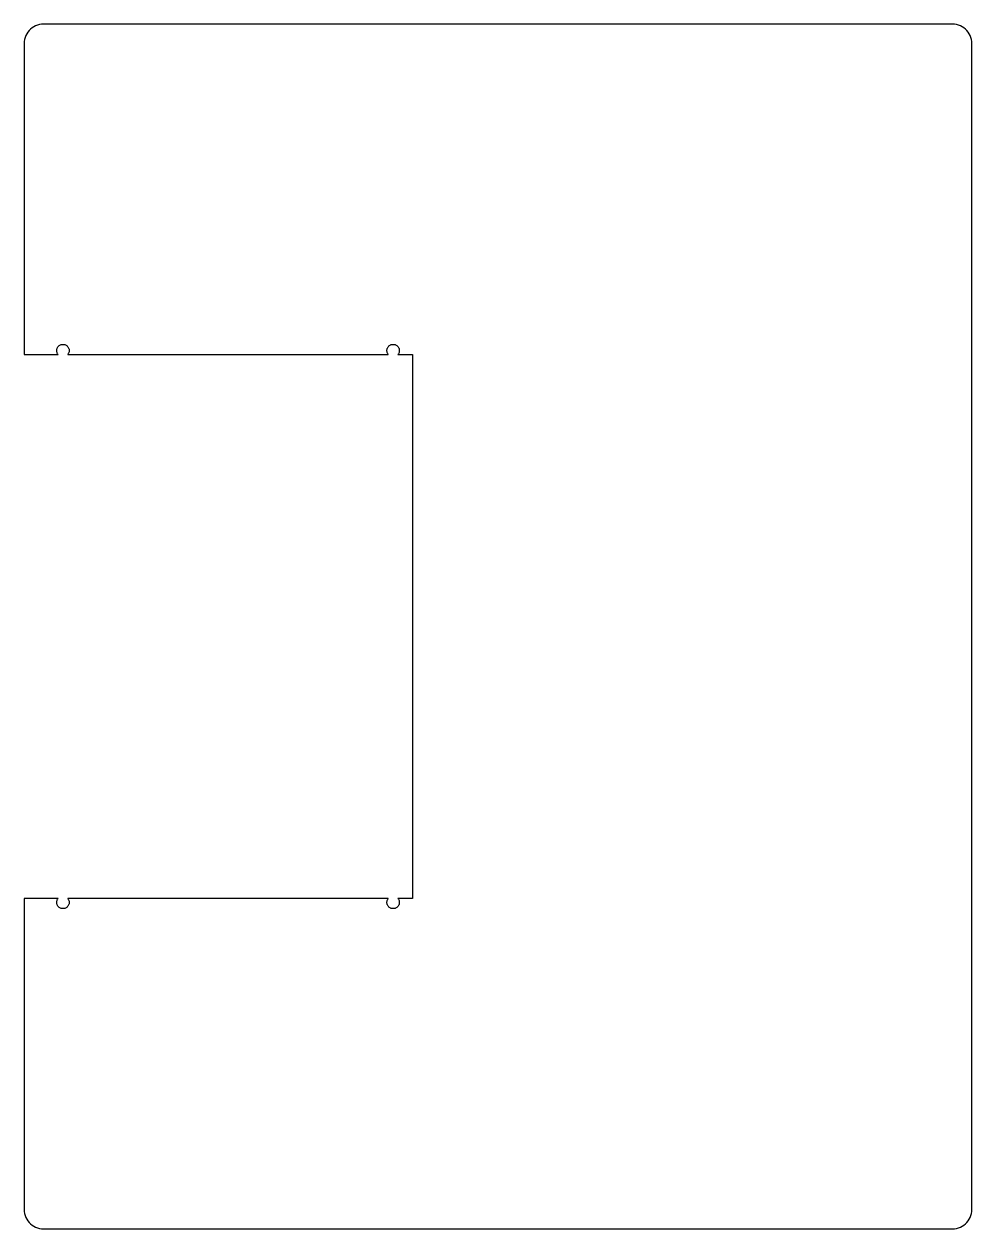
# Model space of a CAD drawing. Extents: x 17 to 708, y 242 to 1121.
import ezdxf

# ---------------------------------------------------------------- set-up
doc = ezdxf.new("R2010")
doc.units = 0
doc.layers.get('0').update_dxf_attribs({"linetype": 'CONTINUOUS'})

msp = doc.modelspace()

# ---------------------------------------------------------------- linework, layer by layer
at = {"color": 7}
for points in [[(29.43424, 1121.120072), (27.96872, 1120.887672), (26.5372, 1120.502152), (25.15104, 1119.972072), (23.83016, 1119.297432), (22.58576, 1118.489512), (21.432, 1117.556952), (20.3832, 1116.508152), (19.45064, 1115.354392), (18.64272, 1114.109992), (17.96808, 1112.789032), (17.438, 1111.402952), (17.05248, 1109.971432), (16.82008, 1108.505912), (16.74328, 1107.023432)], [(694.223832, 1121.196632), (30.91672, 1121.196632), (29.43424, 1121.119832)], [(30.91672, 242.456472), (694.223832, 242.456472), (695.706352, 242.533007), (697.171864, 242.765448), (698.60336, 243.15096), (699.989504, 243.681039), (701.310448, 244.355685), (702.554856, 245.163558), (703.708552, 246.096157), (704.757376, 247.144976), (705.689976, 248.298677), (706.497848, 249.543086), (707.172496, 250.864031), (707.702568, 252.250173), (708.08808, 253.681669), (708.320528, 255.147181), (708.397088, 256.6297), (708.397056, 1107.023432), (708.320496, 1108.505912), (708.08808, 1109.971432), (707.702568, 1111.402952), (707.172496, 1112.789032), (706.497848, 1114.109992), (705.689976, 1115.354392), (704.757376, 1116.508152), (703.708552, 1117.556952), (702.554856, 1118.489512), (701.310448, 1119.297432), (699.989504, 1119.972072), (698.60336, 1120.502152), (697.171864, 1120.887672), (695.706352, 1121.120072), (694.223832, 1121.196872)], [(16.74352, 1107.023432), (16.74352, 880.251744), (41.558, 880.251744), (41.42192, 880.421824), (41.16112, 880.81868), (40.94576, 881.24104), (40.77568, 881.68608), (40.65376, 882.142456), (40.58016, 882.613008), (40.55448, 883.086392), (40.58016, 883.559776), (40.65368, 884.030328), (40.77568, 884.486704), (40.94576, 884.931744), (41.16112, 885.354112), (41.42192, 885.75096), (41.7196, 886.122296), (42.05408, 886.456784), (42.42544, 886.754424), (42.82224, 887.015216), (43.24464, 887.230648), (43.68968, 887.40072), (44.146, 887.522616), (44.61656, 887.596296), (45.09, 887.621832), (45.56336, 887.596304), (46.03392, 887.522632), (46.49032, 887.40072), (46.93536, 887.230648), (47.35768, 887.015216), (47.75456, 886.754424), (48.12584, 886.456784), (48.4604, 886.122296), (48.758, 885.75096), (49.0188, 885.354112), (49.23424, 884.931744), (49.40432, 884.486704), (49.52616, 884.030328), (49.59976, 883.559776)], [(49.52616, 882.142456), (49.40432, 881.68608), (49.23424, 881.24104), (49.0188, 880.81868), (48.758, 880.421824), (48.62192, 880.251744), (282.502888, 880.251744), (282.366824, 880.421824), (282.10604, 880.81868), (281.8906, 881.24104), (281.720528, 881.68608), (281.598632, 882.142456), (281.524952, 882.613008), (281.499416, 883.086392), (281.524944, 883.559776), (281.598616, 884.030328), (281.720528, 884.486704), (281.8906, 884.931744), (282.10604, 885.354112), (282.366824, 885.75096), (282.664464, 886.122296), (282.998952, 886.456784), (283.370288, 886.754424), (283.767136, 887.015216), (284.189504, 887.230648), (284.634544, 887.40072), (285.09092, 887.522616), (285.561472, 887.596296), (286.034856, 887.621832), (286.50824, 887.596304), (286.978792, 887.522632), (287.435168, 887.40072), (287.880208, 887.230648), (288.302568, 887.015216), (288.699424, 886.754424), (289.07076, 886.456784), (289.405248, 886.122296), (289.702888, 885.75096), (289.963672, 885.354112), (290.179104, 884.931744), (290.349184, 884.486704), (290.471072, 884.030328), (290.544752, 883.559776), (290.570296, 883.086392), (290.544768, 882.613008), (290.471096, 882.142456), (290.349184, 881.68608), (290.179104, 881.24104), (289.963672, 880.81868), (289.702888, 880.421824), (289.566824, 880.251744), (300.20808, 880.251744), (300.20808, 483.401352), (289.566824, 483.401352), (289.702888, 483.231272), (289.963672, 482.834424), (290.179104, 482.412064), (290.349184, 481.967024), (290.471072, 481.510648), (290.544752, 481.040096), (290.570296, 480.566704), (290.544768, 480.09332), (290.471096, 479.622768), (290.349184, 479.166392), (290.179104, 478.721352), (289.963672, 478.298992), (289.702888, 477.902144), (289.405248, 477.5308), (289.07076, 477.196312), (288.699424, 476.89868), (288.302568, 476.637888), (287.880208, 476.422456), (287.435168, 476.252376), (286.978792, 476.130488), (286.50824, 476.056808), (286.034856, 476.031264), (285.561472, 476.056792), (285.09092, 476.130464), (284.634544, 476.252376), (284.189504, 476.422456), (283.767136, 476.637888), (283.370288, 476.89868), (282.998952, 477.196312), (282.664464, 477.5308), (282.366824, 477.902144), (282.10604, 478.298992), (281.8906, 478.721352), (281.720528, 479.166392), (281.598632, 479.622768), (281.524952, 480.09332), (281.499416, 480.566704), (281.524944, 481.040096), (281.598616, 481.510648), (281.720528, 481.967024), (281.8906, 482.412064), (282.10604, 482.834424), (282.366824, 483.231272), (282.502888, 483.401352), (48.62192, 483.401352), (48.758, 483.231272), (49.0188, 482.834424), (49.23424, 482.412064), (49.40432, 481.967024), (49.52616, 481.510648), (49.59976, 481.040096)], [(49.59992, 883.559776), (49.62552, 883.086392), (49.59984, 882.613008), (49.52632, 882.142456)], [(49.52616, 479.622768), (49.40432, 479.166392), (49.23424, 478.721352), (49.0188, 478.298992), (48.758, 477.902144), (48.4604, 477.5308), (48.12584, 477.196312), (47.75456, 476.89868), (47.35768, 476.637888), (46.93536, 476.422456), (46.49032, 476.252376), (46.03392, 476.130488), (45.56336, 476.056808), (45.09, 476.031264), (44.61656, 476.056792), (44.146, 476.130464), (43.68968, 476.252376), (43.24464, 476.422456), (42.82224, 476.637888), (42.42544, 476.89868), (42.05408, 477.196312), (41.7196, 477.5308), (41.42192, 477.902144), (41.16112, 478.298992), (40.94576, 478.721352), (40.77568, 479.166392), (40.65376, 479.622768), (40.58016, 480.09332), (40.55448, 480.566704), (40.58016, 481.040096), (40.65368, 481.510648), (40.77568, 481.967024), (40.94576, 482.412064), (41.16112, 482.834424), (41.42192, 483.231272), (41.558, 483.401352), (16.74352, 483.401352), (16.74352, 256.6297), (16.82032, 255.147181)], [(49.59992, 481.040096), (49.62552, 480.566704), (49.59984, 480.09332), (49.52632, 479.622768)], [(16.82008, 255.147181), (17.05248, 253.681669), (17.438, 252.250173), (17.96808, 250.864031), (18.64272, 249.543086), (19.45064, 248.298677), (20.3832, 247.144976), (21.432, 246.096157), (22.58576, 245.163558), (23.83016, 244.355685), (25.15104, 243.681039), (26.5372, 243.15096), (27.96872, 242.765448), (29.43424, 242.533007), (30.91672, 242.456472)]]:
    msp.add_lwpolyline(points, dxfattribs=at)

doc.saveas('drawing.dxf')
